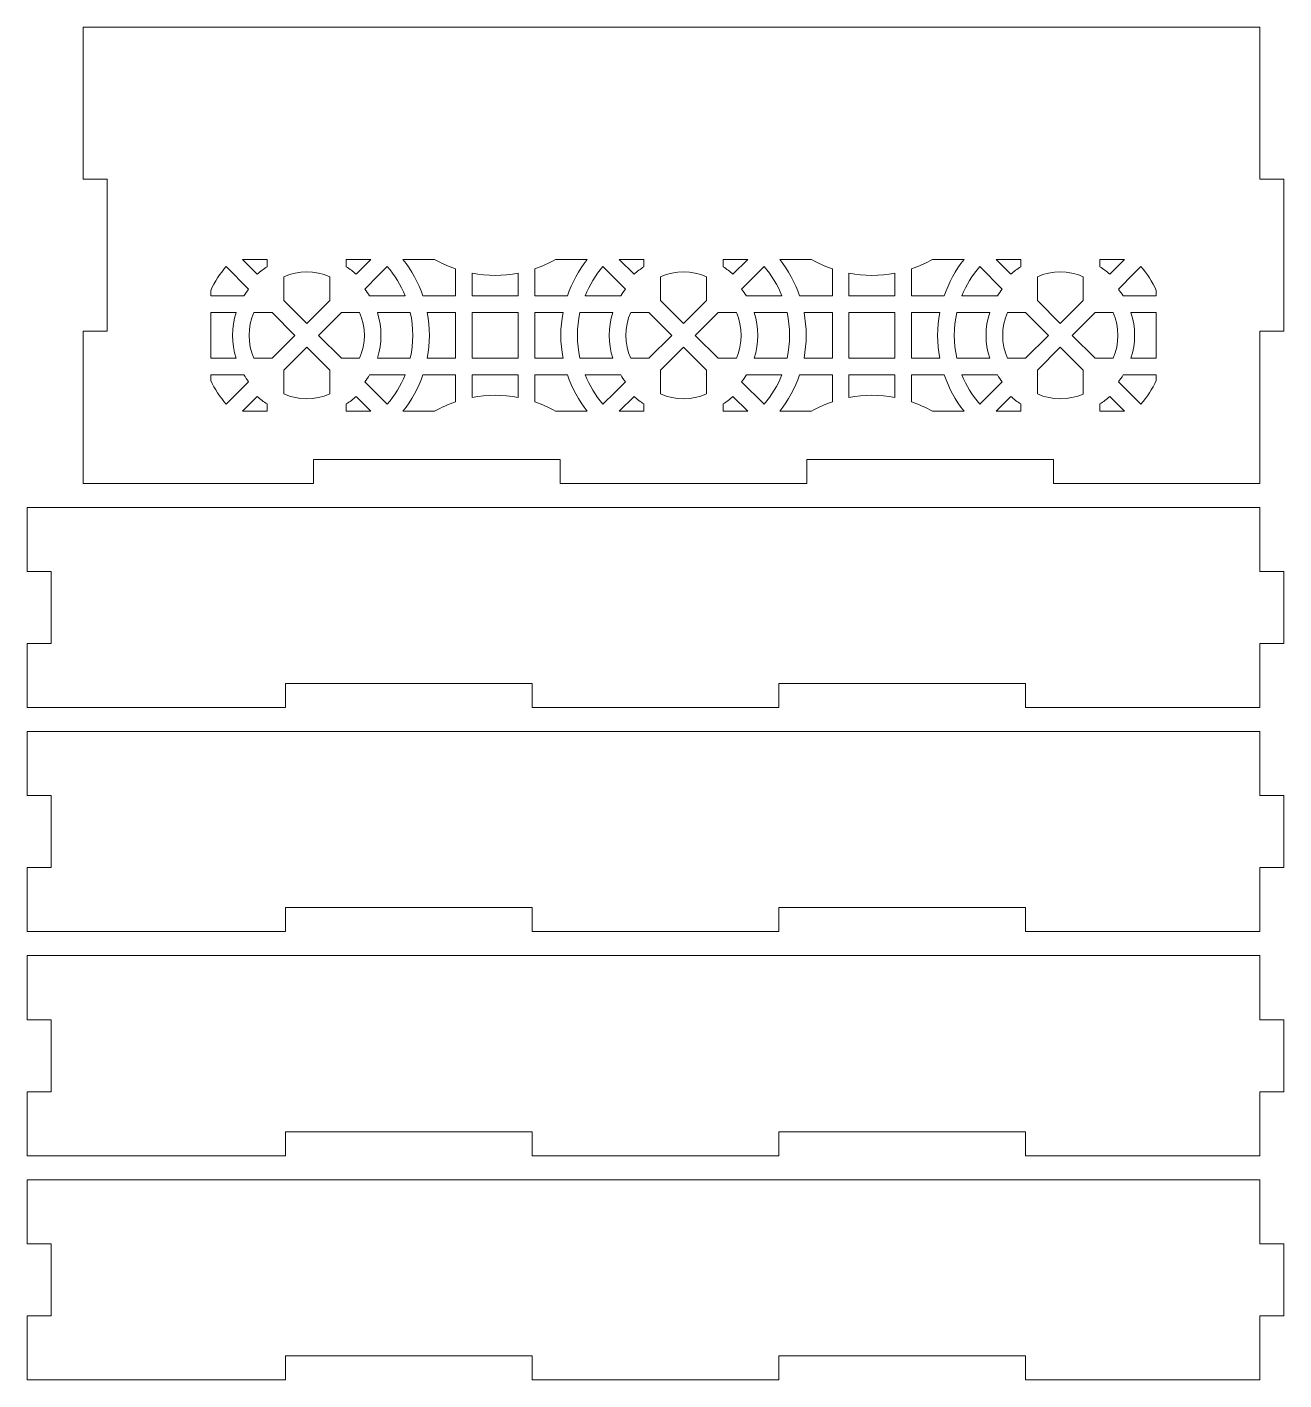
# Model space of a CAD drawing. Header units: millimetres. Extents: x -1324 to -1014, y -165 to 165.
# Drawn here: x -1324.2 to -1167.2, y -5 to 164 of the extents above; entities that cross this region are included whole.
import ezdxf

# ---------------------------------------------------------------- set-up
doc = ezdxf.new("R2010")
doc.units = ezdxf.units.MM
doc.header["$MEASUREMENT"] = 0
doc.layers.add('Camada 1', color=7, linetype='Continuous')

msp = doc.modelspace()

# ---------------------------------------------------------------- linework, layer by layer
at = {"layer": 'Camada 1', "color": 250, "lineweight": 20}
for points, knots in [([(-1317.2251, 107), (-1317.2251, 107), (-1288.4251, 107), (-1288.4251, 107), (-1288.4251, 107), (-1288.4251, 107), (-1288.4251, 110), (-1288.4251, 110), (-1288.4251, 110), (-1288.4251, 110), (-1257.6251, 110), (-1257.6251, 110), (-1257.6251, 110), (-1257.6251, 110), (-1257.6251, 107), (-1257.6251, 107), (-1257.6251, 107), (-1257.6251, 107), (-1226.8251, 107), (-1226.8251, 107), (-1226.8251, 107), (-1226.8251, 107), (-1226.8251, 110), (-1226.8251, 110), (-1226.8251, 110), (-1226.8251, 110), (-1196.0251, 110), (-1196.0251, 110), (-1196.0251, 110), (-1196.0251, 110), (-1196.0251, 107), (-1196.0251, 107), (-1196.0251, 107), (-1196.0251, 107), (-1170.2251, 107), (-1170.2251, 107), (-1170.2251, 107), (-1170.2251, 107), (-1170.2251, 126), (-1170.2251, 126), (-1170.2251, 126), (-1170.2251, 126), (-1167.2251, 126), (-1167.2251, 126), (-1167.2251, 126), (-1167.2251, 126), (-1167.2251, 145), (-1167.2251, 145), (-1167.2251, 145), (-1167.2251, 145), (-1170.2251, 145), (-1170.2251, 145), (-1170.2251, 145), (-1170.2251, 145), (-1170.2251, 164), (-1170.2251, 164), (-1170.2251, 164), (-1170.2251, 164), (-1317.2251, 164), (-1317.2251, 164), (-1317.2251, 164), (-1317.2251, 164), (-1317.2251, 145), (-1317.2251, 145), (-1317.2251, 145), (-1317.2251, 145), (-1314.2251, 145), (-1314.2251, 145), (-1314.2251, 145), (-1314.2251, 145), (-1314.2251, 126), (-1314.2251, 126), (-1314.2251, 126), (-1314.2251, 126), (-1317.2251, 126), (-1317.2251, 126), (-1317.2251, 126), (-1317.2251, 126), (-1317.2251, 107), (-1317.2251, 107)], [0, 0, 0, 0, 0.04761905, 0.04761905, 0.04761905, 0.04761905, 0.0952381, 0.0952381, 0.0952381, 0.0952381, 0.14285714, 0.14285714, 0.14285714, 0.14285714, 0.19047619, 0.19047619, 0.19047619, 0.19047619, 0.23809524, 0.23809524, 0.23809524, 0.23809524, 0.28571429, 0.28571429, 0.28571429, 0.28571429, 0.33333333, 0.33333333, 0.33333333, 0.33333333, 0.38095238, 0.38095238, 0.38095238, 0.38095238, 0.42857143, 0.42857143, 0.42857143, 0.42857143, 0.47619048, 0.47619048, 0.47619048, 0.47619048, 0.52380952, 0.52380952, 0.52380952, 0.52380952, 0.57142857, 0.57142857, 0.57142857, 0.57142857, 0.61904762, 0.61904762, 0.61904762, 0.61904762, 0.66666667, 0.66666667, 0.66666667, 0.66666667, 0.71428571, 0.71428571, 0.71428571, 0.71428571, 0.76190476, 0.76190476, 0.76190476, 0.76190476, 0.80952381, 0.80952381, 0.80952381, 0.80952381, 0.85714286, 0.85714286, 0.85714286, 0.85714286, 0.9047619, 0.9047619, 0.9047619, 0.9047619, 1, 1, 1, 1]), ([(-1301.2835, 131.108), (-1300.7783, 132.1805), (-1300.1298, 133.182), (-1299.3575, 134.0845), (-1299.3575, 134.0845), (-1299.3575, 134.0845), (-1296.5444, 131.2714), (-1296.5444, 131.2714), (-1296.5444, 131.2714), (-1296.7588, 131.0024), (-1296.9581, 130.7214), (-1297.1415, 130.4302), (-1297.1415, 130.4302), (-1297.1415, 130.4302), (-1301.2835, 130.4302), (-1301.2835, 130.4302), (-1301.2835, 130.4302), (-1301.2835, 130.4302), (-1301.2835, 131.108), (-1301.2835, 131.108)], [0, 0, 0, 0, 0.16666667, 0.16666667, 0.16666667, 0.16666667, 0.33333333, 0.33333333, 0.33333333, 0.33333333, 0.5, 0.5, 0.5, 0.5, 0.66666667, 0.66666667, 0.66666667, 0.66666667, 1, 1, 1, 1]), ([(-1294.2357, 134.9736), (-1294.2357, 134.9736), (-1294.2357, 134.059), (-1294.2357, 134.059), (-1294.2357, 134.059), (-1294.6708, 133.7838), (-1295.0831, 133.4731), (-1295.4671, 133.1303), (-1295.4671, 133.1303), (-1295.4671, 133.1303), (-1297.3103, 134.9736), (-1297.3103, 134.9736), (-1297.3103, 134.9736), (-1297.3103, 134.9736), (-1294.2357, 134.9736), (-1294.2357, 134.9736)], [0, 0, 0, 0, 0.2, 0.2, 0.2, 0.2, 0.4, 0.4, 0.4, 0.4, 0.6, 0.6, 0.6, 0.6, 1, 1, 1, 1]), ([(-1286.4237, 129.8232), (-1286.4237, 129.8232), (-1289.2919, 126.9549), (-1289.2919, 126.9549), (-1289.2919, 126.9549), (-1289.2919, 126.9549), (-1292.1602, 129.8233), (-1292.1602, 129.8233), (-1292.1602, 129.8233), (-1292.1602, 129.8233), (-1292.1602, 132.8116), (-1292.1602, 132.8116), (-1292.1602, 132.8116), (-1290.3234, 133.6162), (-1288.2606, 133.6163), (-1286.4237, 132.8118), (-1286.4237, 132.8118), (-1286.4237, 132.8118), (-1286.4237, 129.8232), (-1286.4237, 129.8232)], [0, 0, 0, 0, 0.16666667, 0.16666667, 0.16666667, 0.16666667, 0.33333333, 0.33333333, 0.33333333, 0.33333333, 0.5, 0.5, 0.5, 0.5, 0.66666667, 0.66666667, 0.66666667, 0.66666667, 1, 1, 1, 1]), ([(-1281.2734, 134.9736), (-1281.2734, 134.9736), (-1283.1166, 133.1304), (-1283.1166, 133.1304), (-1283.1166, 133.1304), (-1283.5006, 133.473), (-1283.913, 133.7838), (-1284.3481, 134.059), (-1284.3481, 134.059), (-1284.3481, 134.059), (-1284.3481, 134.9736), (-1284.3481, 134.9736), (-1284.3481, 134.9736), (-1284.3481, 134.9736), (-1281.2734, 134.9736), (-1281.2734, 134.9736)], [0, 0, 0, 0, 0.2, 0.2, 0.2, 0.2, 0.4, 0.4, 0.4, 0.4, 0.6, 0.6, 0.6, 0.6, 1, 1, 1, 1]), ([(-1279.2263, 134.0843), (-1278.2932, 132.9943), (-1277.5409, 131.76), (-1277.0035, 130.4302), (-1277.0035, 130.4302), (-1277.0035, 130.4302), (-1281.4421, 130.4302), (-1281.4421, 130.4302), (-1281.4421, 130.4302), (-1281.6255, 130.7214), (-1281.8248, 131.0022), (-1282.0393, 131.2712), (-1282.0393, 131.2712), (-1282.0393, 131.2712), (-1280.3094, 133.0014), (-1280.3094, 133.0014), (-1280.3094, 133.0014), (-1280.3094, 133.0014), (-1279.2263, 134.0843), (-1279.2263, 134.0843)], [0, 0, 0, 0, 0.16666667, 0.16666667, 0.16666667, 0.16666667, 0.33333333, 0.33333333, 0.33333333, 0.33333333, 0.5, 0.5, 0.5, 0.5, 0.66666667, 0.66666667, 0.66666667, 0.66666667, 1, 1, 1, 1]), ([(-1273.3154, 134.9736), (-1272.4849, 134.5007), (-1271.6101, 134.105), (-1270.7023, 133.7945), (-1270.7023, 133.7945), (-1270.7023, 133.7945), (-1270.7022, 130.4302), (-1270.7022, 130.4302), (-1270.7022, 130.4302), (-1270.7022, 130.4302), (-1274.7885, 130.4302), (-1274.7885, 130.4302), (-1274.7885, 130.4302), (-1275.3513, 132.0762), (-1276.1938, 133.6122), (-1277.2707, 134.9736), (-1277.2707, 134.9736), (-1277.2707, 134.9736), (-1273.3154, 134.9736), (-1273.3154, 134.9736)], [0, 0, 0, 0, 0.16666667, 0.16666667, 0.16666667, 0.16666667, 0.33333333, 0.33333333, 0.33333333, 0.33333333, 0.5, 0.5, 0.5, 0.5, 0.66666667, 0.66666667, 0.66666667, 0.66666667, 1, 1, 1, 1]), ([(-1254.2463, 134.9736), (-1255.3232, 133.6122), (-1256.1656, 132.0762), (-1256.7284, 130.4302), (-1256.7284, 130.4302), (-1256.7284, 130.4302), (-1260.8146, 130.4302), (-1260.8146, 130.4302), (-1260.8146, 130.4302), (-1260.8146, 130.4302), (-1260.8147, 133.7945), (-1260.8147, 133.7945), (-1260.8147, 133.7945), (-1259.9069, 134.1051), (-1259.0321, 134.5007), (-1258.2017, 134.9736), (-1258.2017, 134.9736), (-1258.2017, 134.9736), (-1254.2463, 134.9736), (-1254.2463, 134.9736)], [0, 0, 0, 0, 0.16666667, 0.16666667, 0.16666667, 0.16666667, 0.33333333, 0.33333333, 0.33333333, 0.33333333, 0.5, 0.5, 0.5, 0.5, 0.66666667, 0.66666667, 0.66666667, 0.66666667, 1, 1, 1, 1]), ([(-1250.0747, 130.4302), (-1250.0747, 130.4302), (-1254.513, 130.4302), (-1254.513, 130.4302), (-1254.513, 130.4302), (-1253.9758, 131.7599), (-1253.2236, 132.9945), (-1252.2907, 134.0844), (-1252.2907, 134.0844), (-1252.2907, 134.0844), (-1249.4776, 131.2712), (-1249.4776, 131.2712), (-1249.4776, 131.2712), (-1249.692, 131.0021), (-1249.8913, 130.7212), (-1250.0747, 130.4302)], [0, 0, 0, 0, 0.2, 0.2, 0.2, 0.2, 0.4, 0.4, 0.4, 0.4, 0.6, 0.6, 0.6, 0.6, 1, 1, 1, 1]), ([(-1247.1689, 134.9736), (-1247.1689, 134.9736), (-1247.1689, 134.0589), (-1247.1689, 134.0589), (-1247.1689, 134.0589), (-1247.604, 133.7838), (-1248.0163, 133.473), (-1248.4003, 133.1302), (-1248.4003, 133.1302), (-1248.4003, 133.1302), (-1250.2436, 134.9736), (-1250.2436, 134.9736), (-1250.2436, 134.9736), (-1250.2436, 134.9736), (-1247.1689, 134.9736), (-1247.1689, 134.9736)], [0, 0, 0, 0, 0.2, 0.2, 0.2, 0.2, 0.4, 0.4, 0.4, 0.4, 0.6, 0.6, 0.6, 0.6, 1, 1, 1, 1]), ([(-1239.3569, 129.8232), (-1239.3569, 129.8232), (-1242.2251, 126.9549), (-1242.2251, 126.9549), (-1242.2251, 126.9549), (-1242.2251, 126.9549), (-1245.0934, 129.8233), (-1245.0934, 129.8233), (-1245.0934, 129.8233), (-1245.0934, 129.8233), (-1245.0934, 132.8116), (-1245.0934, 132.8116), (-1245.0934, 132.8116), (-1243.2561, 133.6163), (-1241.1942, 133.6163), (-1239.3569, 132.8117), (-1239.3569, 132.8117), (-1239.3569, 132.8117), (-1239.3569, 129.8232), (-1239.3569, 129.8232)], [0, 0, 0, 0, 0.16666667, 0.16666667, 0.16666667, 0.16666667, 0.33333333, 0.33333333, 0.33333333, 0.33333333, 0.5, 0.5, 0.5, 0.5, 0.66666667, 0.66666667, 0.66666667, 0.66666667, 1, 1, 1, 1]), ([(-1234.2065, 134.9736), (-1234.2065, 134.9736), (-1236.0498, 133.1302), (-1236.0498, 133.1302), (-1236.0498, 133.1302), (-1236.4338, 133.4729), (-1236.8462, 133.7838), (-1237.2813, 134.059), (-1237.2813, 134.059), (-1237.2813, 134.059), (-1237.2813, 134.9736), (-1237.2813, 134.9736), (-1237.2813, 134.9736), (-1237.2813, 134.9736), (-1234.2065, 134.9736), (-1234.2065, 134.9736)], [0, 0, 0, 0, 0.2, 0.2, 0.2, 0.2, 0.4, 0.4, 0.4, 0.4, 0.6, 0.6, 0.6, 0.6, 1, 1, 1, 1]), ([(-1232.1595, 134.0843), (-1231.2264, 132.9943), (-1230.4741, 131.7599), (-1229.9368, 130.4301), (-1229.9368, 130.4301), (-1229.9368, 130.4301), (-1234.3753, 130.4301), (-1234.3753, 130.4301), (-1234.3753, 130.4301), (-1234.5587, 130.7214), (-1234.758, 131.0022), (-1234.9725, 131.2711), (-1234.9725, 131.2711), (-1234.9725, 131.2711), (-1232.9462, 133.2977), (-1232.9462, 133.2977), (-1232.9462, 133.2977), (-1232.9462, 133.2977), (-1232.1595, 134.0843), (-1232.1595, 134.0843)], [0, 0, 0, 0, 0.16666667, 0.16666667, 0.16666667, 0.16666667, 0.33333333, 0.33333333, 0.33333333, 0.33333333, 0.5, 0.5, 0.5, 0.5, 0.66666667, 0.66666667, 0.66666667, 0.66666667, 1, 1, 1, 1]), ([(-1223.6355, 133.7944), (-1223.6355, 133.7944), (-1223.6355, 130.43), (-1223.6355, 130.43), (-1223.6355, 130.43), (-1223.6355, 130.43), (-1227.7217, 130.4301), (-1227.7217, 130.4301), (-1227.7217, 130.4301), (-1228.2845, 132.0762), (-1229.127, 133.6123), (-1230.204, 134.9736), (-1230.204, 134.9736), (-1230.204, 134.9736), (-1226.2486, 134.9736), (-1226.2486, 134.9736), (-1226.2486, 134.9736), (-1225.4181, 134.5006), (-1224.5433, 134.105), (-1223.6355, 133.7944)], [0, 0, 0, 0, 0.16666667, 0.16666667, 0.16666667, 0.16666667, 0.33333333, 0.33333333, 0.33333333, 0.33333333, 0.5, 0.5, 0.5, 0.5, 0.66666667, 0.66666667, 0.66666667, 0.66666667, 1, 1, 1, 1]), ([(-1207.1795, 134.9736), (-1208.2565, 133.6121), (-1209.0987, 132.0761), (-1209.6616, 130.4301), (-1209.6616, 130.4301), (-1209.6616, 130.4301), (-1213.7478, 130.43), (-1213.7478, 130.43), (-1213.7478, 130.43), (-1213.7478, 130.43), (-1213.7479, 133.7944), (-1213.7479, 133.7944), (-1213.7479, 133.7944), (-1212.84, 134.105), (-1211.9651, 134.5007), (-1211.1346, 134.9736), (-1211.1346, 134.9736), (-1211.1346, 134.9736), (-1207.1795, 134.9736), (-1207.1795, 134.9736)], [0, 0, 0, 0, 0.16666667, 0.16666667, 0.16666667, 0.16666667, 0.33333333, 0.33333333, 0.33333333, 0.33333333, 0.5, 0.5, 0.5, 0.5, 0.66666667, 0.66666667, 0.66666667, 0.66666667, 1, 1, 1, 1]), ([(-1202.4112, 131.2706), (-1202.6254, 131.0019), (-1202.8246, 130.721), (-1203.0079, 130.4302), (-1203.0079, 130.4302), (-1203.0079, 130.4302), (-1207.4462, 130.4302), (-1207.4462, 130.4302), (-1207.4462, 130.4302), (-1206.9092, 131.7595), (-1206.157, 132.994), (-1205.2243, 134.0839), (-1205.2243, 134.0839), (-1205.2243, 134.0839), (-1202.4112, 131.2706), (-1202.4112, 131.2706)], [0, 0, 0, 0, 0.2, 0.2, 0.2, 0.2, 0.4, 0.4, 0.4, 0.4, 0.6, 0.6, 0.6, 0.6, 1, 1, 1, 1]), ([(-1200.1026, 134.9736), (-1200.1026, 134.9736), (-1200.1026, 134.0583), (-1200.1026, 134.0583), (-1200.1026, 134.0583), (-1200.5376, 133.7833), (-1200.9498, 133.4725), (-1201.3338, 133.1299), (-1201.3338, 133.1299), (-1201.3338, 133.1299), (-1203.177, 134.9736), (-1203.177, 134.9736), (-1203.177, 134.9736), (-1203.177, 134.9736), (-1200.1026, 134.9736), (-1200.1026, 134.9736)], [0, 0, 0, 0, 0.2, 0.2, 0.2, 0.2, 0.4, 0.4, 0.4, 0.4, 0.6, 0.6, 0.6, 0.6, 1, 1, 1, 1]), ([(-1192.2906, 129.8226), (-1192.2906, 129.8226), (-1195.1583, 126.9548), (-1195.1583, 126.9548), (-1195.1583, 126.9548), (-1195.1583, 126.9548), (-1198.0271, 129.8237), (-1198.0271, 129.8237), (-1198.0271, 129.8237), (-1198.0271, 129.8237), (-1198.0271, 132.8111), (-1198.0271, 132.8111), (-1198.0271, 132.8111), (-1196.1899, 133.6157), (-1194.1278, 133.6156), (-1192.2906, 132.8111), (-1192.2906, 132.8111), (-1192.2906, 132.8111), (-1192.2906, 129.8226), (-1192.2906, 129.8226)], [0, 0, 0, 0, 0.16666667, 0.16666667, 0.16666667, 0.16666667, 0.33333333, 0.33333333, 0.33333333, 0.33333333, 0.5, 0.5, 0.5, 0.5, 0.66666667, 0.66666667, 0.66666667, 0.66666667, 1, 1, 1, 1]), ([(-1187.1396, 134.9736), (-1187.1396, 134.9736), (-1188.9835, 133.1297), (-1188.9835, 133.1297), (-1188.9835, 133.1297), (-1189.3675, 133.4723), (-1189.7799, 133.7833), (-1190.215, 134.0584), (-1190.215, 134.0584), (-1190.215, 134.0584), (-1190.215, 134.9736), (-1190.215, 134.9736), (-1190.215, 134.9736), (-1190.215, 134.9736), (-1187.1396, 134.9736), (-1187.1396, 134.9736)], [0, 0, 0, 0, 0.2, 0.2, 0.2, 0.2, 0.4, 0.4, 0.4, 0.4, 0.6, 0.6, 0.6, 0.6, 1, 1, 1, 1]), ([(-1183.1668, 130.4295), (-1183.1668, 130.4295), (-1187.309, 130.4295), (-1187.309, 130.4295), (-1187.309, 130.4295), (-1187.4924, 130.7207), (-1187.6917, 131.0016), (-1187.9062, 131.2705), (-1187.9062, 131.2705), (-1187.9062, 131.2705), (-1185.8799, 133.2971), (-1185.8799, 133.2971), (-1185.8799, 133.2971), (-1185.8799, 133.2971), (-1185.0932, 134.0837), (-1185.0932, 134.0837), (-1185.0932, 134.0837), (-1184.3206, 133.1812), (-1183.6721, 132.1799), (-1183.1668, 131.1072), (-1183.1668, 131.1072), (-1183.1668, 131.1072), (-1183.1668, 130.4295), (-1183.1668, 130.4295)], [0, 0, 0, 0, 0.14285714, 0.14285714, 0.14285714, 0.14285714, 0.28571429, 0.28571429, 0.28571429, 0.28571429, 0.42857143, 0.42857143, 0.42857143, 0.42857143, 0.57142857, 0.57142857, 0.57142857, 0.57142857, 0.71428571, 0.71428571, 0.71428571, 0.71428571, 1, 1, 1, 1]), ([(-1262.8902, 133.2455), (-1262.8902, 133.2455), (-1262.8903, 130.4302), (-1262.8903, 130.4302), (-1262.8903, 130.4302), (-1262.8903, 130.4302), (-1268.6267, 130.4302), (-1268.6267, 130.4302), (-1268.6267, 130.4302), (-1268.6267, 130.4302), (-1268.6268, 133.2455), (-1268.6268, 133.2455), (-1268.6268, 133.2455), (-1266.7265, 132.8833), (-1264.7905, 132.8833), (-1262.8902, 133.2455)], [0, 0, 0, 0, 0.2, 0.2, 0.2, 0.2, 0.4, 0.4, 0.4, 0.4, 0.6, 0.6, 0.6, 0.6, 1, 1, 1, 1]), ([(-1215.8235, 130.4301), (-1215.8235, 130.4301), (-1221.56, 130.43), (-1221.56, 130.43), (-1221.56, 130.43), (-1221.56, 130.43), (-1221.56, 133.2454), (-1221.56, 133.2454), (-1221.56, 133.2454), (-1219.6592, 132.8831), (-1217.7243, 132.8831), (-1215.8234, 133.2454), (-1215.8234, 133.2454), (-1215.8234, 133.2454), (-1215.8235, 130.4301), (-1215.8235, 130.4301)], [0, 0, 0, 0, 0.2, 0.2, 0.2, 0.2, 0.4, 0.4, 0.4, 0.4, 0.6, 0.6, 0.6, 0.6, 1, 1, 1, 1]), ([(-1301.2835, 128.3552), (-1301.2835, 128.3552), (-1298.1166, 128.3552), (-1298.1166, 128.3552), (-1298.1166, 128.3552), (-1298.7209, 126.4958), (-1298.7209, 124.4782), (-1298.1166, 122.6188), (-1298.1166, 122.6188), (-1298.1166, 122.6188), (-1301.2835, 122.6189), (-1301.2835, 122.6189), (-1301.2835, 122.6189), (-1301.2835, 122.6189), (-1301.2835, 128.3552), (-1301.2835, 128.3552)], [0, 0, 0, 0, 0.2, 0.2, 0.2, 0.2, 0.4, 0.4, 0.4, 0.4, 0.6, 0.6, 0.6, 0.6, 1, 1, 1, 1]), ([(-1290.7596, 125.4871), (-1290.7596, 125.4871), (-1293.6281, 122.6188), (-1293.6281, 122.6188), (-1293.6281, 122.6188), (-1293.6281, 122.6188), (-1295.8933, 122.6188), (-1295.8933, 122.6188), (-1295.8933, 122.6188), (-1296.6912, 124.448), (-1296.6912, 126.5262), (-1295.8933, 128.3553), (-1295.8933, 128.3553), (-1295.8933, 128.3553), (-1293.6281, 128.3552), (-1293.6281, 128.3552), (-1293.6281, 128.3552), (-1293.6281, 128.3552), (-1290.7596, 125.4871), (-1290.7596, 125.4871)], [0, 0, 0, 0, 0.16666667, 0.16666667, 0.16666667, 0.16666667, 0.33333333, 0.33333333, 0.33333333, 0.33333333, 0.5, 0.5, 0.5, 0.5, 0.66666667, 0.66666667, 0.66666667, 0.66666667, 1, 1, 1, 1]), ([(-1282.6906, 128.3553), (-1281.8925, 126.5262), (-1281.8925, 124.4478), (-1282.6906, 122.6187), (-1282.6906, 122.6187), (-1282.6906, 122.6187), (-1284.9557, 122.6187), (-1284.9557, 122.6187), (-1284.9557, 122.6187), (-1284.9557, 122.6187), (-1287.8239, 125.487), (-1287.8239, 125.487), (-1287.8239, 125.487), (-1287.8239, 125.487), (-1284.9557, 128.3552), (-1284.9557, 128.3552), (-1284.9557, 128.3552), (-1284.9557, 128.3552), (-1282.6906, 128.3553), (-1282.6906, 128.3553)], [0, 0, 0, 0, 0.16666667, 0.16666667, 0.16666667, 0.16666667, 0.33333333, 0.33333333, 0.33333333, 0.33333333, 0.5, 0.5, 0.5, 0.5, 0.66666667, 0.66666667, 0.66666667, 0.66666667, 1, 1, 1, 1]), ([(-1276.3579, 128.3552), (-1275.9414, 126.4723), (-1275.9414, 124.5017), (-1276.3579, 122.6188), (-1276.3579, 122.6188), (-1276.3579, 122.6188), (-1280.4669, 122.6188), (-1280.4669, 122.6188), (-1280.4669, 122.6188), (-1279.8626, 124.4777), (-1279.8626, 126.4963), (-1280.4669, 128.3552), (-1280.4669, 128.3552), (-1280.4669, 128.3552), (-1276.3579, 128.3552), (-1276.3579, 128.3552)], [0, 0, 0, 0, 0.2, 0.2, 0.2, 0.2, 0.4, 0.4, 0.4, 0.4, 0.6, 0.6, 0.6, 0.6, 1, 1, 1, 1]), ([(-1270.7022, 128.3553), (-1270.7022, 128.3553), (-1270.7022, 122.6187), (-1270.7022, 122.6187), (-1270.7022, 122.6187), (-1270.7022, 122.6187), (-1274.2402, 122.6187), (-1274.2402, 122.6187), (-1274.2402, 122.6187), (-1273.8808, 124.51), (-1273.8808, 126.4639), (-1274.2402, 128.3552), (-1274.2402, 128.3552), (-1274.2402, 128.3552), (-1270.7022, 128.3553), (-1270.7022, 128.3553)], [0, 0, 0, 0, 0.2, 0.2, 0.2, 0.2, 0.4, 0.4, 0.4, 0.4, 0.6, 0.6, 0.6, 0.6, 1, 1, 1, 1]), ([(-1262.8903, 128.3552), (-1262.8903, 128.3552), (-1262.8903, 122.6187), (-1262.8903, 122.6187), (-1262.8903, 122.6187), (-1262.8903, 122.6187), (-1268.6268, 122.6187), (-1268.6268, 122.6187), (-1268.6268, 122.6187), (-1268.6268, 122.6187), (-1268.6268, 128.3553), (-1268.6268, 128.3553), (-1268.6268, 128.3553), (-1268.6268, 128.3553), (-1262.8903, 128.3552), (-1262.8903, 128.3552)], [0, 0, 0, 0, 0.2, 0.2, 0.2, 0.2, 0.4, 0.4, 0.4, 0.4, 0.6, 0.6, 0.6, 0.6, 1, 1, 1, 1]), ([(-1257.2765, 128.3553), (-1257.6363, 126.4643), (-1257.6362, 124.5096), (-1257.2765, 122.6187), (-1257.2765, 122.6187), (-1257.2765, 122.6187), (-1260.8147, 122.6188), (-1260.8147, 122.6188), (-1260.8147, 122.6188), (-1260.8147, 122.6188), (-1260.8147, 128.3552), (-1260.8147, 128.3552), (-1260.8147, 128.3552), (-1260.8147, 128.3552), (-1257.2765, 128.3553), (-1257.2765, 128.3553)], [0, 0, 0, 0, 0.2, 0.2, 0.2, 0.2, 0.4, 0.4, 0.4, 0.4, 0.6, 0.6, 0.6, 0.6, 1, 1, 1, 1]), ([(-1251.0498, 128.3552), (-1251.6541, 126.4959), (-1251.6541, 124.4781), (-1251.0498, 122.6187), (-1251.0498, 122.6187), (-1251.0498, 122.6187), (-1255.159, 122.6188), (-1255.159, 122.6188), (-1255.159, 122.6188), (-1255.5755, 124.5014), (-1255.5755, 126.4725), (-1255.159, 128.3552), (-1255.159, 128.3552), (-1255.159, 128.3552), (-1251.0498, 128.3552), (-1251.0498, 128.3552)], [0, 0, 0, 0, 0.2, 0.2, 0.2, 0.2, 0.4, 0.4, 0.4, 0.4, 0.6, 0.6, 0.6, 0.6, 1, 1, 1, 1]), ([(-1246.5613, 128.3552), (-1246.5613, 128.3552), (-1243.6928, 125.487), (-1243.6928, 125.487), (-1243.6928, 125.487), (-1243.6928, 125.487), (-1246.5613, 122.6188), (-1246.5613, 122.6188), (-1246.5613, 122.6188), (-1246.5613, 122.6188), (-1248.8265, 122.6187), (-1248.8265, 122.6187), (-1248.8265, 122.6187), (-1249.6244, 124.4479), (-1249.6244, 126.5261), (-1248.8265, 128.3552), (-1248.8265, 128.3552), (-1248.8265, 128.3552), (-1246.5613, 128.3552), (-1246.5613, 128.3552)], [0, 0, 0, 0, 0.16666667, 0.16666667, 0.16666667, 0.16666667, 0.33333333, 0.33333333, 0.33333333, 0.33333333, 0.5, 0.5, 0.5, 0.5, 0.66666667, 0.66666667, 0.66666667, 0.66666667, 1, 1, 1, 1]), ([(-1235.6238, 128.3552), (-1234.8257, 126.5262), (-1234.8257, 124.4477), (-1235.6238, 122.6186), (-1235.6238, 122.6186), (-1235.6238, 122.6186), (-1237.8889, 122.6187), (-1237.8889, 122.6187), (-1237.8889, 122.6187), (-1237.8889, 122.6187), (-1240.7571, 125.4869), (-1240.7571, 125.4869), (-1240.7571, 125.4869), (-1240.7571, 125.4869), (-1237.8889, 128.3552), (-1237.8889, 128.3552), (-1237.8889, 128.3552), (-1237.8889, 128.3552), (-1235.6238, 128.3552), (-1235.6238, 128.3552)], [0, 0, 0, 0, 0.16666667, 0.16666667, 0.16666667, 0.16666667, 0.33333333, 0.33333333, 0.33333333, 0.33333333, 0.5, 0.5, 0.5, 0.5, 0.66666667, 0.66666667, 0.66666667, 0.66666667, 1, 1, 1, 1]), ([(-1229.2911, 128.3551), (-1228.8746, 126.4722), (-1228.8746, 124.5016), (-1229.2911, 122.6187), (-1229.2911, 122.6187), (-1229.2911, 122.6187), (-1233.4001, 122.6187), (-1233.4001, 122.6187), (-1233.4001, 122.6187), (-1232.7958, 124.4776), (-1232.7958, 126.4962), (-1233.4001, 128.3551), (-1233.4001, 128.3551), (-1233.4001, 128.3551), (-1229.2911, 128.3551), (-1229.2911, 128.3551)], [0, 0, 0, 0, 0.2, 0.2, 0.2, 0.2, 0.4, 0.4, 0.4, 0.4, 0.6, 0.6, 0.6, 0.6, 1, 1, 1, 1]), ([(-1223.6354, 128.3552), (-1223.6354, 128.3552), (-1223.6355, 122.6186), (-1223.6355, 122.6186), (-1223.6355, 122.6186), (-1223.6355, 122.6186), (-1227.1734, 122.6187), (-1227.1734, 122.6187), (-1227.1734, 122.6187), (-1226.814, 124.51), (-1226.814, 126.4639), (-1227.1734, 128.3552), (-1227.1734, 128.3552), (-1227.1734, 128.3552), (-1223.6354, 128.3552), (-1223.6354, 128.3552)], [0, 0, 0, 0, 0.2, 0.2, 0.2, 0.2, 0.4, 0.4, 0.4, 0.4, 0.6, 0.6, 0.6, 0.6, 1, 1, 1, 1]), ([(-1215.8235, 128.3552), (-1215.8235, 128.3552), (-1215.8235, 122.6187), (-1215.8235, 122.6187), (-1215.8235, 122.6187), (-1215.8235, 122.6187), (-1221.56, 122.6186), (-1221.56, 122.6186), (-1221.56, 122.6186), (-1221.56, 122.6186), (-1221.56, 128.3552), (-1221.56, 128.3552), (-1221.56, 128.3552), (-1221.56, 128.3552), (-1215.8235, 128.3552), (-1215.8235, 128.3552)], [0, 0, 0, 0, 0.2, 0.2, 0.2, 0.2, 0.4, 0.4, 0.4, 0.4, 0.6, 0.6, 0.6, 0.6, 1, 1, 1, 1]), ([(-1210.2097, 128.3552), (-1210.5695, 126.4643), (-1210.5695, 124.5096), (-1210.2097, 122.6186), (-1210.2097, 122.6186), (-1210.2097, 122.6186), (-1213.7479, 122.6187), (-1213.7479, 122.6187), (-1213.7479, 122.6187), (-1213.7479, 122.6187), (-1213.7479, 128.3551), (-1213.7479, 128.3551), (-1213.7479, 128.3551), (-1213.7479, 128.3551), (-1210.2097, 128.3552), (-1210.2097, 128.3552)], [0, 0, 0, 0, 0.2, 0.2, 0.2, 0.2, 0.4, 0.4, 0.4, 0.4, 0.6, 0.6, 0.6, 0.6, 1, 1, 1, 1]), ([(-1203.983, 128.3552), (-1204.5873, 126.4957), (-1204.5873, 124.4781), (-1203.983, 122.6187), (-1203.983, 122.6187), (-1203.983, 122.6187), (-1208.0922, 122.6187), (-1208.0922, 122.6187), (-1208.0922, 122.6187), (-1208.5087, 124.5015), (-1208.5087, 126.4725), (-1208.0922, 128.3551), (-1208.0922, 128.3551), (-1208.0922, 128.3551), (-1203.983, 128.3552), (-1203.983, 128.3552)], [0, 0, 0, 0, 0.2, 0.2, 0.2, 0.2, 0.4, 0.4, 0.4, 0.4, 0.6, 0.6, 0.6, 0.6, 1, 1, 1, 1]), ([(-1199.4948, 128.3551), (-1199.4948, 128.3551), (-1196.6261, 125.4868), (-1196.6261, 125.4868), (-1196.6261, 125.4868), (-1196.6261, 125.4868), (-1199.4945, 122.6187), (-1199.4945, 122.6187), (-1199.4945, 122.6187), (-1199.4945, 122.6187), (-1201.7597, 122.6187), (-1201.7597, 122.6187), (-1201.7597, 122.6187), (-1202.5576, 124.4478), (-1202.5576, 126.526), (-1201.7597, 128.3552), (-1201.7597, 128.3552), (-1201.7597, 128.3552), (-1199.4948, 128.3551), (-1199.4948, 128.3551)], [0, 0, 0, 0, 0.16666667, 0.16666667, 0.16666667, 0.16666667, 0.33333333, 0.33333333, 0.33333333, 0.33333333, 0.5, 0.5, 0.5, 0.5, 0.66666667, 0.66666667, 0.66666667, 0.66666667, 1, 1, 1, 1]), ([(-1188.5575, 128.3547), (-1187.7594, 126.5256), (-1187.7594, 124.4471), (-1188.5575, 122.618), (-1188.5575, 122.618), (-1188.5575, 122.618), (-1190.8221, 122.6181), (-1190.8221, 122.6181), (-1190.8221, 122.6181), (-1190.8221, 122.6181), (-1193.6908, 125.4863), (-1193.6908, 125.4863), (-1193.6908, 125.4863), (-1193.6908, 125.4863), (-1190.8226, 128.3547), (-1190.8226, 128.3547), (-1190.8226, 128.3547), (-1190.8226, 128.3547), (-1188.5575, 128.3547), (-1188.5575, 128.3547)], [0, 0, 0, 0, 0.16666667, 0.16666667, 0.16666667, 0.16666667, 0.33333333, 0.33333333, 0.33333333, 0.33333333, 0.5, 0.5, 0.5, 0.5, 0.66666667, 0.66666667, 0.66666667, 0.66666667, 1, 1, 1, 1]), ([(-1183.1668, 122.6182), (-1183.1668, 122.6182), (-1186.3338, 122.6182), (-1186.3338, 122.6182), (-1186.3338, 122.6182), (-1185.7295, 124.477), (-1185.7295, 126.4957), (-1186.3338, 128.3545), (-1186.3338, 128.3545), (-1186.3338, 128.3545), (-1183.1668, 128.3545), (-1183.1668, 128.3545), (-1183.1668, 128.3545), (-1183.1668, 128.3545), (-1183.1668, 122.6182), (-1183.1668, 122.6182)], [0, 0, 0, 0, 0.2, 0.2, 0.2, 0.2, 0.4, 0.4, 0.4, 0.4, 0.6, 0.6, 0.6, 0.6, 1, 1, 1, 1]), ([(-1289.2918, 124.0191), (-1289.2918, 124.0191), (-1286.4236, 121.1507), (-1286.4236, 121.1507), (-1286.4236, 121.1507), (-1286.4236, 121.1507), (-1286.4236, 118.1623), (-1286.4236, 118.1623), (-1286.4236, 118.1623), (-1288.2603, 117.3577), (-1290.3234, 117.3577), (-1292.1601, 118.1624), (-1292.1601, 118.1624), (-1292.1601, 118.1624), (-1292.1601, 121.1508), (-1292.1601, 121.1508), (-1292.1601, 121.1508), (-1292.1601, 121.1508), (-1289.2918, 124.0191), (-1289.2918, 124.0191)], [0, 0, 0, 0, 0.16666667, 0.16666667, 0.16666667, 0.16666667, 0.33333333, 0.33333333, 0.33333333, 0.33333333, 0.5, 0.5, 0.5, 0.5, 0.66666667, 0.66666667, 0.66666667, 0.66666667, 1, 1, 1, 1]), ([(-1242.225, 124.019), (-1242.225, 124.019), (-1239.3568, 121.1507), (-1239.3568, 121.1507), (-1239.3568, 121.1507), (-1239.3568, 121.1507), (-1239.3568, 118.1623), (-1239.3568, 118.1623), (-1239.3568, 118.1623), (-1241.1935, 117.3577), (-1243.2565, 117.3577), (-1245.0933, 118.1624), (-1245.0933, 118.1624), (-1245.0933, 118.1624), (-1245.0933, 121.1507), (-1245.0933, 121.1507), (-1245.0933, 121.1507), (-1245.0933, 121.1507), (-1242.225, 124.019), (-1242.225, 124.019)], [0, 0, 0, 0, 0.16666667, 0.16666667, 0.16666667, 0.16666667, 0.33333333, 0.33333333, 0.33333333, 0.33333333, 0.5, 0.5, 0.5, 0.5, 0.66666667, 0.66666667, 0.66666667, 0.66666667, 1, 1, 1, 1]), ([(-1195.1586, 124.0186), (-1195.1586, 124.0186), (-1192.29, 121.1498), (-1192.29, 121.1498), (-1192.29, 121.1498), (-1192.29, 121.1498), (-1192.29, 118.1621), (-1192.29, 118.1621), (-1192.29, 118.1621), (-1194.1269, 117.3577), (-1196.1895, 117.3575), (-1198.0265, 118.1623), (-1198.0265, 118.1623), (-1198.0265, 118.1623), (-1198.0265, 121.1507), (-1198.0265, 121.1507), (-1198.0265, 121.1507), (-1198.0265, 121.1507), (-1195.1586, 124.0186), (-1195.1586, 124.0186)], [0, 0, 0, 0, 0.16666667, 0.16666667, 0.16666667, 0.16666667, 0.33333333, 0.33333333, 0.33333333, 0.33333333, 0.5, 0.5, 0.5, 0.5, 0.66666667, 0.66666667, 0.66666667, 0.66666667, 1, 1, 1, 1]), ([(-1301.2835, 120.5439), (-1301.2835, 120.5439), (-1297.1415, 120.5439), (-1297.1415, 120.5439), (-1297.1415, 120.5439), (-1296.9581, 120.2527), (-1296.7588, 119.9718), (-1296.5444, 119.7027), (-1296.5444, 119.7027), (-1296.5444, 119.7027), (-1298.1094, 118.1374), (-1298.1094, 118.1374), (-1298.1094, 118.1374), (-1298.1094, 118.1374), (-1299.3575, 116.8896), (-1299.3575, 116.8896), (-1299.3575, 116.8896), (-1300.1298, 117.792), (-1300.7783, 118.7935), (-1301.2835, 119.8661), (-1301.2835, 119.8661), (-1301.2835, 119.8661), (-1301.2835, 120.5439), (-1301.2835, 120.5439)], [0, 0, 0, 0, 0.14285714, 0.14285714, 0.14285714, 0.14285714, 0.28571429, 0.28571429, 0.28571429, 0.28571429, 0.42857143, 0.42857143, 0.42857143, 0.42857143, 0.57142857, 0.57142857, 0.57142857, 0.57142857, 0.71428571, 0.71428571, 0.71428571, 0.71428571, 1, 1, 1, 1]), ([(-1277.0036, 120.5439), (-1277.5409, 119.214), (-1278.2932, 117.9796), (-1279.2263, 116.8896), (-1279.2263, 116.8896), (-1279.2263, 116.8896), (-1282.0393, 119.7028), (-1282.0393, 119.7028), (-1282.0393, 119.7028), (-1281.8248, 119.9718), (-1281.6255, 120.2527), (-1281.4421, 120.5438), (-1281.4421, 120.5438), (-1281.4421, 120.5438), (-1277.0036, 120.5439), (-1277.0036, 120.5439)], [0, 0, 0, 0, 0.2, 0.2, 0.2, 0.2, 0.4, 0.4, 0.4, 0.4, 0.6, 0.6, 0.6, 0.6, 1, 1, 1, 1]), ([(-1277.271, 116), (-1276.1939, 117.3614), (-1275.3513, 118.8976), (-1274.7885, 120.5438), (-1274.7885, 120.5438), (-1274.7885, 120.5438), (-1270.7022, 120.5439), (-1270.7022, 120.5439), (-1270.7022, 120.5439), (-1270.7022, 120.5439), (-1270.7023, 117.1795), (-1270.7023, 117.1795), (-1270.7023, 117.1795), (-1271.6103, 116.8689), (-1272.4854, 116.4731), (-1273.316, 116), (-1273.316, 116), (-1273.316, 116), (-1277.271, 116), (-1277.271, 116)], [0, 0, 0, 0, 0.16666667, 0.16666667, 0.16666667, 0.16666667, 0.33333333, 0.33333333, 0.33333333, 0.33333333, 0.5, 0.5, 0.5, 0.5, 0.66666667, 0.66666667, 0.66666667, 0.66666667, 1, 1, 1, 1]), ([(-1262.8903, 120.5438), (-1262.8903, 120.5438), (-1262.8903, 117.7285), (-1262.8903, 117.7285), (-1262.8903, 117.7285), (-1264.7912, 118.0908), (-1266.726, 118.0908), (-1268.6268, 117.7285), (-1268.6268, 117.7285), (-1268.6268, 117.7285), (-1268.6267, 120.5439), (-1268.6267, 120.5439), (-1268.6267, 120.5439), (-1268.6267, 120.5439), (-1262.8903, 120.5438), (-1262.8903, 120.5438)], [0, 0, 0, 0, 0.2, 0.2, 0.2, 0.2, 0.4, 0.4, 0.4, 0.4, 0.6, 0.6, 0.6, 0.6, 1, 1, 1, 1]), ([(-1258.2009, 116), (-1259.0315, 116.4731), (-1259.9066, 116.8689), (-1260.8147, 117.1795), (-1260.8147, 117.1795), (-1260.8147, 117.1795), (-1260.8146, 120.5439), (-1260.8146, 120.5439), (-1260.8146, 120.5439), (-1260.8146, 120.5439), (-1256.7284, 120.5438), (-1256.7284, 120.5438), (-1256.7284, 120.5438), (-1256.1655, 118.8977), (-1255.3231, 117.3615), (-1254.246, 116), (-1254.246, 116), (-1254.246, 116), (-1258.2009, 116), (-1258.2009, 116)], [0, 0, 0, 0, 0.16666667, 0.16666667, 0.16666667, 0.16666667, 0.33333333, 0.33333333, 0.33333333, 0.33333333, 0.5, 0.5, 0.5, 0.5, 0.66666667, 0.66666667, 0.66666667, 0.66666667, 1, 1, 1, 1]), ([(-1249.4775, 119.7027), (-1249.4775, 119.7027), (-1250.7745, 118.4055), (-1250.7745, 118.4055), (-1250.7745, 118.4055), (-1250.7745, 118.4055), (-1252.2907, 116.8896), (-1252.2907, 116.8896), (-1252.2907, 116.8896), (-1253.2235, 117.9796), (-1253.9759, 119.214), (-1254.513, 120.5437), (-1254.513, 120.5437), (-1254.513, 120.5437), (-1250.0747, 120.5437), (-1250.0747, 120.5437), (-1250.0747, 120.5437), (-1249.8913, 120.2528), (-1249.6919, 119.9716), (-1249.4775, 119.7027)], [0, 0, 0, 0, 0.16666667, 0.16666667, 0.16666667, 0.16666667, 0.33333333, 0.33333333, 0.33333333, 0.33333333, 0.5, 0.5, 0.5, 0.5, 0.66666667, 0.66666667, 0.66666667, 0.66666667, 1, 1, 1, 1]), ([(-1234.3753, 120.5437), (-1234.3753, 120.5437), (-1229.9368, 120.5437), (-1229.9368, 120.5437), (-1229.9368, 120.5437), (-1230.4741, 119.2139), (-1231.2264, 117.9796), (-1232.1595, 116.8896), (-1232.1595, 116.8896), (-1232.1595, 116.8896), (-1234.9725, 119.7028), (-1234.9725, 119.7028), (-1234.9725, 119.7028), (-1234.758, 119.9718), (-1234.5587, 120.2527), (-1234.3753, 120.5437)], [0, 0, 0, 0, 0.2, 0.2, 0.2, 0.2, 0.4, 0.4, 0.4, 0.4, 0.6, 0.6, 0.6, 0.6, 1, 1, 1, 1]), ([(-1230.2042, 116), (-1229.1271, 117.3614), (-1228.2845, 118.8975), (-1227.7217, 120.5437), (-1227.7217, 120.5437), (-1227.7217, 120.5437), (-1223.6354, 120.5437), (-1223.6354, 120.5437), (-1223.6354, 120.5437), (-1223.6354, 120.5437), (-1223.6354, 117.1793), (-1223.6354, 117.1793), (-1223.6354, 117.1793), (-1224.5434, 116.8688), (-1225.4184, 116.4731), (-1226.249, 116), (-1226.249, 116), (-1226.249, 116), (-1230.2042, 116), (-1230.2042, 116)], [0, 0, 0, 0, 0.16666667, 0.16666667, 0.16666667, 0.16666667, 0.33333333, 0.33333333, 0.33333333, 0.33333333, 0.5, 0.5, 0.5, 0.5, 0.66666667, 0.66666667, 0.66666667, 0.66666667, 1, 1, 1, 1]), ([(-1221.5599, 120.5437), (-1221.5599, 120.5437), (-1215.8235, 120.5437), (-1215.8235, 120.5437), (-1215.8235, 120.5437), (-1215.8235, 120.5437), (-1215.8235, 117.7285), (-1215.8235, 117.7285), (-1215.8235, 117.7285), (-1217.7235, 118.0906), (-1219.66, 118.0905), (-1221.56, 117.7284), (-1221.56, 117.7284), (-1221.56, 117.7284), (-1221.5599, 120.5437), (-1221.5599, 120.5437)], [0, 0, 0, 0, 0.2, 0.2, 0.2, 0.2, 0.4, 0.4, 0.4, 0.4, 0.6, 0.6, 0.6, 0.6, 1, 1, 1, 1]), ([(-1211.1343, 116), (-1211.9649, 116.473), (-1212.8399, 116.8688), (-1213.7479, 117.1794), (-1213.7479, 117.1794), (-1213.7479, 117.1794), (-1213.7478, 120.5437), (-1213.7478, 120.5437), (-1213.7478, 120.5437), (-1213.7478, 120.5437), (-1209.6616, 120.5437), (-1209.6616, 120.5437), (-1209.6616, 120.5437), (-1209.0987, 118.8976), (-1208.2563, 117.3614), (-1207.1792, 116), (-1207.1792, 116), (-1207.1792, 116), (-1211.1343, 116), (-1211.1343, 116)], [0, 0, 0, 0, 0.16666667, 0.16666667, 0.16666667, 0.16666667, 0.33333333, 0.33333333, 0.33333333, 0.33333333, 0.5, 0.5, 0.5, 0.5, 0.66666667, 0.66666667, 0.66666667, 0.66666667, 1, 1, 1, 1]), ([(-1202.4108, 119.7026), (-1202.4108, 119.7026), (-1203.9758, 118.1373), (-1203.9758, 118.1373), (-1203.9758, 118.1373), (-1203.9758, 118.1373), (-1205.2239, 116.8895), (-1205.2239, 116.8895), (-1205.2239, 116.8895), (-1206.1568, 117.9794), (-1206.909, 119.214), (-1207.4462, 120.5437), (-1207.4462, 120.5437), (-1207.4462, 120.5437), (-1203.0079, 120.5437), (-1203.0079, 120.5437), (-1203.0079, 120.5437), (-1202.8245, 120.2527), (-1202.6252, 119.9717), (-1202.4108, 119.7026)], [0, 0, 0, 0, 0.16666667, 0.16666667, 0.16666667, 0.16666667, 0.33333333, 0.33333333, 0.33333333, 0.33333333, 0.5, 0.5, 0.5, 0.5, 0.66666667, 0.66666667, 0.66666667, 0.66666667, 1, 1, 1, 1]), ([(-1183.1668, 119.8652), (-1183.672, 118.7928), (-1184.3205, 117.7917), (-1185.0929, 116.8895), (-1185.0929, 116.8895), (-1185.0929, 116.8895), (-1187.9057, 119.7028), (-1187.9057, 119.7028), (-1187.9057, 119.7028), (-1187.6914, 119.9715), (-1187.4923, 120.2523), (-1187.3089, 120.5432), (-1187.3089, 120.5432), (-1187.3089, 120.5432), (-1183.1668, 120.5432), (-1183.1668, 120.5432), (-1183.1668, 120.5432), (-1183.1668, 120.5432), (-1183.1668, 119.8652), (-1183.1668, 119.8652)], [0, 0, 0, 0, 0.16666667, 0.16666667, 0.16666667, 0.16666667, 0.33333333, 0.33333333, 0.33333333, 0.33333333, 0.5, 0.5, 0.5, 0.5, 0.66666667, 0.66666667, 0.66666667, 0.66666667, 1, 1, 1, 1]), ([(-1297.3106, 116), (-1297.3106, 116), (-1295.467, 117.8437), (-1295.467, 117.8437), (-1295.467, 117.8437), (-1295.083, 117.501), (-1294.6707, 117.1902), (-1294.2356, 116.9151), (-1294.2356, 116.9151), (-1294.2356, 116.9151), (-1294.2356, 116), (-1294.2356, 116), (-1294.2356, 116), (-1294.2356, 116), (-1297.3106, 116), (-1297.3106, 116)], [0, 0, 0, 0, 0.2, 0.2, 0.2, 0.2, 0.4, 0.4, 0.4, 0.4, 0.6, 0.6, 0.6, 0.6, 1, 1, 1, 1]), ([(-1284.3481, 116), (-1284.3481, 116), (-1284.3481, 116.9151), (-1284.3481, 116.9151), (-1284.3481, 116.9151), (-1283.9129, 117.1902), (-1283.5005, 117.5011), (-1283.1166, 117.8437), (-1283.1166, 117.8437), (-1283.1166, 117.8437), (-1281.273, 116), (-1281.273, 116), (-1281.273, 116), (-1281.273, 116), (-1284.3481, 116), (-1284.3481, 116)], [0, 0, 0, 0, 0.2, 0.2, 0.2, 0.2, 0.4, 0.4, 0.4, 0.4, 0.6, 0.6, 0.6, 0.6, 1, 1, 1, 1]), ([(-1250.2438, 116), (-1250.2438, 116), (-1248.4002, 117.8437), (-1248.4002, 117.8437), (-1248.4002, 117.8437), (-1248.0162, 117.5009), (-1247.6039, 117.1901), (-1247.1688, 116.915), (-1247.1688, 116.915), (-1247.1688, 116.915), (-1247.1688, 116), (-1247.1688, 116), (-1247.1688, 116), (-1247.1688, 116), (-1250.2438, 116), (-1250.2438, 116)], [0, 0, 0, 0, 0.2, 0.2, 0.2, 0.2, 0.4, 0.4, 0.4, 0.4, 0.6, 0.6, 0.6, 0.6, 1, 1, 1, 1]), ([(-1237.2813, 116), (-1237.2813, 116), (-1237.2813, 116.9149), (-1237.2813, 116.9149), (-1237.2813, 116.9149), (-1236.8461, 117.1901), (-1236.4337, 117.5009), (-1236.0498, 117.8437), (-1236.0498, 117.8437), (-1236.0498, 117.8437), (-1234.2062, 116), (-1234.2062, 116), (-1234.2062, 116), (-1234.2062, 116), (-1237.2813, 116), (-1237.2813, 116)], [0, 0, 0, 0, 0.2, 0.2, 0.2, 0.2, 0.4, 0.4, 0.4, 0.4, 0.6, 0.6, 0.6, 0.6, 1, 1, 1, 1]), ([(-1203.1769, 116), (-1203.1769, 116), (-1201.3334, 117.8435), (-1201.3334, 117.8435), (-1201.3334, 117.8435), (-1200.9494, 117.5009), (-1200.5371, 117.1901), (-1200.102, 116.9149), (-1200.102, 116.9149), (-1200.102, 116.9149), (-1200.102, 116), (-1200.102, 116), (-1200.102, 116), (-1200.102, 116), (-1203.1769, 116), (-1203.1769, 116)], [0, 0, 0, 0, 0.2, 0.2, 0.2, 0.2, 0.4, 0.4, 0.4, 0.4, 0.6, 0.6, 0.6, 0.6, 1, 1, 1, 1]), ([(-1190.2145, 116), (-1190.2145, 116), (-1190.2145, 116.9149), (-1190.2145, 116.9149), (-1190.2145, 116.9149), (-1189.7794, 117.19), (-1189.3671, 117.5008), (-1188.9833, 117.8434), (-1188.9833, 117.8434), (-1188.9833, 117.8434), (-1187.1404, 116), (-1187.1404, 116), (-1187.1404, 116), (-1187.1404, 116), (-1190.2145, 116), (-1190.2145, 116)], [0, 0, 0, 0, 0.2, 0.2, 0.2, 0.2, 0.4, 0.4, 0.4, 0.4, 0.6, 0.6, 0.6, 0.6, 1, 1, 1, 1]), ([(-1324.2251, 79), (-1324.2251, 79), (-1291.9251, 79), (-1291.9251, 79), (-1291.9251, 79), (-1291.9251, 79), (-1291.9251, 82), (-1291.9251, 82), (-1291.9251, 82), (-1291.9251, 82), (-1261.1251, 82), (-1261.1251, 82), (-1261.1251, 82), (-1261.1251, 82), (-1261.1251, 79), (-1261.1251, 79), (-1261.1251, 79), (-1261.1251, 79), (-1230.3251, 79), (-1230.3251, 79), (-1230.3251, 79), (-1230.3251, 79), (-1230.3251, 82), (-1230.3251, 82), (-1230.3251, 82), (-1230.3251, 82), (-1199.5251, 82), (-1199.5251, 82), (-1199.5251, 82), (-1199.5251, 82), (-1199.5251, 79), (-1199.5251, 79), (-1199.5251, 79), (-1199.5251, 79), (-1170.2251, 79), (-1170.2251, 79), (-1170.2251, 79), (-1170.2251, 79), (-1170.2251, 87), (-1170.2251, 87), (-1170.2251, 87), (-1170.2251, 87), (-1167.2251, 87), (-1167.2251, 87), (-1167.2251, 87), (-1167.2251, 87), (-1167.2251, 96), (-1167.2251, 96), (-1167.2251, 96), (-1167.2251, 96), (-1170.2251, 96), (-1170.2251, 96), (-1170.2251, 96), (-1170.2251, 96), (-1170.2251, 104), (-1170.2251, 104), (-1170.2251, 104), (-1170.2251, 104), (-1324.2251, 104), (-1324.2251, 104), (-1324.2251, 104), (-1324.2251, 104), (-1324.2251, 96), (-1324.2251, 96), (-1324.2251, 96), (-1324.2251, 96), (-1321.2251, 96), (-1321.2251, 96), (-1321.2251, 96), (-1321.2251, 96), (-1321.2251, 87), (-1321.2251, 87), (-1321.2251, 87), (-1321.2251, 87), (-1324.2251, 87), (-1324.2251, 87), (-1324.2251, 87), (-1324.2251, 87), (-1324.2251, 79), (-1324.2251, 79)], [0, 0, 0, 0, 0.04761905, 0.04761905, 0.04761905, 0.04761905, 0.0952381, 0.0952381, 0.0952381, 0.0952381, 0.14285714, 0.14285714, 0.14285714, 0.14285714, 0.19047619, 0.19047619, 0.19047619, 0.19047619, 0.23809524, 0.23809524, 0.23809524, 0.23809524, 0.28571429, 0.28571429, 0.28571429, 0.28571429, 0.33333333, 0.33333333, 0.33333333, 0.33333333, 0.38095238, 0.38095238, 0.38095238, 0.38095238, 0.42857143, 0.42857143, 0.42857143, 0.42857143, 0.47619048, 0.47619048, 0.47619048, 0.47619048, 0.52380952, 0.52380952, 0.52380952, 0.52380952, 0.57142857, 0.57142857, 0.57142857, 0.57142857, 0.61904762, 0.61904762, 0.61904762, 0.61904762, 0.66666667, 0.66666667, 0.66666667, 0.66666667, 0.71428571, 0.71428571, 0.71428571, 0.71428571, 0.76190476, 0.76190476, 0.76190476, 0.76190476, 0.80952381, 0.80952381, 0.80952381, 0.80952381, 0.85714286, 0.85714286, 0.85714286, 0.85714286, 0.9047619, 0.9047619, 0.9047619, 0.9047619, 1, 1, 1, 1]), ([(-1324.2251, 51), (-1324.2251, 51), (-1291.9251, 51), (-1291.9251, 51), (-1291.9251, 51), (-1291.9251, 51), (-1291.9251, 54), (-1291.9251, 54), (-1291.9251, 54), (-1291.9251, 54), (-1261.1251, 54), (-1261.1251, 54), (-1261.1251, 54), (-1261.1251, 54), (-1261.1251, 51), (-1261.1251, 51), (-1261.1251, 51), (-1261.1251, 51), (-1230.3251, 51), (-1230.3251, 51), (-1230.3251, 51), (-1230.3251, 51), (-1230.3251, 54), (-1230.3251, 54), (-1230.3251, 54), (-1230.3251, 54), (-1199.5251, 54), (-1199.5251, 54), (-1199.5251, 54), (-1199.5251, 54), (-1199.5251, 51), (-1199.5251, 51), (-1199.5251, 51), (-1199.5251, 51), (-1170.2251, 51), (-1170.2251, 51), (-1170.2251, 51), (-1170.2251, 51), (-1170.2251, 59), (-1170.2251, 59), (-1170.2251, 59), (-1170.2251, 59), (-1167.2251, 59), (-1167.2251, 59), (-1167.2251, 59), (-1167.2251, 59), (-1167.2251, 68), (-1167.2251, 68), (-1167.2251, 68), (-1167.2251, 68), (-1170.2251, 68), (-1170.2251, 68), (-1170.2251, 68), (-1170.2251, 68), (-1170.2251, 76), (-1170.2251, 76), (-1170.2251, 76), (-1170.2251, 76), (-1324.2251, 76), (-1324.2251, 76), (-1324.2251, 76), (-1324.2251, 76), (-1324.2251, 68), (-1324.2251, 68), (-1324.2251, 68), (-1324.2251, 68), (-1321.2251, 68), (-1321.2251, 68), (-1321.2251, 68), (-1321.2251, 68), (-1321.2251, 59), (-1321.2251, 59), (-1321.2251, 59), (-1321.2251, 59), (-1324.2251, 59), (-1324.2251, 59), (-1324.2251, 59), (-1324.2251, 59), (-1324.2251, 51), (-1324.2251, 51)], [0, 0, 0, 0, 0.04761905, 0.04761905, 0.04761905, 0.04761905, 0.0952381, 0.0952381, 0.0952381, 0.0952381, 0.14285714, 0.14285714, 0.14285714, 0.14285714, 0.19047619, 0.19047619, 0.19047619, 0.19047619, 0.23809524, 0.23809524, 0.23809524, 0.23809524, 0.28571429, 0.28571429, 0.28571429, 0.28571429, 0.33333333, 0.33333333, 0.33333333, 0.33333333, 0.38095238, 0.38095238, 0.38095238, 0.38095238, 0.42857143, 0.42857143, 0.42857143, 0.42857143, 0.47619048, 0.47619048, 0.47619048, 0.47619048, 0.52380952, 0.52380952, 0.52380952, 0.52380952, 0.57142857, 0.57142857, 0.57142857, 0.57142857, 0.61904762, 0.61904762, 0.61904762, 0.61904762, 0.66666667, 0.66666667, 0.66666667, 0.66666667, 0.71428571, 0.71428571, 0.71428571, 0.71428571, 0.76190476, 0.76190476, 0.76190476, 0.76190476, 0.80952381, 0.80952381, 0.80952381, 0.80952381, 0.85714286, 0.85714286, 0.85714286, 0.85714286, 0.9047619, 0.9047619, 0.9047619, 0.9047619, 1, 1, 1, 1]), ([(-1324.2251, 23), (-1324.2251, 23), (-1291.9251, 23), (-1291.9251, 23), (-1291.9251, 23), (-1291.9251, 23), (-1291.9251, 26), (-1291.9251, 26), (-1291.9251, 26), (-1291.9251, 26), (-1261.1251, 26), (-1261.1251, 26), (-1261.1251, 26), (-1261.1251, 26), (-1261.1251, 23), (-1261.1251, 23), (-1261.1251, 23), (-1261.1251, 23), (-1230.3251, 23), (-1230.3251, 23), (-1230.3251, 23), (-1230.3251, 23), (-1230.3251, 26), (-1230.3251, 26), (-1230.3251, 26), (-1230.3251, 26), (-1199.5251, 26), (-1199.5251, 26), (-1199.5251, 26), (-1199.5251, 26), (-1199.5251, 23), (-1199.5251, 23), (-1199.5251, 23), (-1199.5251, 23), (-1170.2251, 23), (-1170.2251, 23), (-1170.2251, 23), (-1170.2251, 23), (-1170.2251, 31), (-1170.2251, 31), (-1170.2251, 31), (-1170.2251, 31), (-1167.2251, 31), (-1167.2251, 31), (-1167.2251, 31), (-1167.2251, 31), (-1167.2251, 40), (-1167.2251, 40), (-1167.2251, 40), (-1167.2251, 40), (-1170.2251, 40), (-1170.2251, 40), (-1170.2251, 40), (-1170.2251, 40), (-1170.2251, 48), (-1170.2251, 48), (-1170.2251, 48), (-1170.2251, 48), (-1324.2251, 48), (-1324.2251, 48), (-1324.2251, 48), (-1324.2251, 48), (-1324.2251, 40), (-1324.2251, 40), (-1324.2251, 40), (-1324.2251, 40), (-1321.2251, 40), (-1321.2251, 40), (-1321.2251, 40), (-1321.2251, 40), (-1321.2251, 31), (-1321.2251, 31), (-1321.2251, 31), (-1321.2251, 31), (-1324.2251, 31), (-1324.2251, 31), (-1324.2251, 31), (-1324.2251, 31), (-1324.2251, 23), (-1324.2251, 23)], [0, 0, 0, 0, 0.04761905, 0.04761905, 0.04761905, 0.04761905, 0.0952381, 0.0952381, 0.0952381, 0.0952381, 0.14285714, 0.14285714, 0.14285714, 0.14285714, 0.19047619, 0.19047619, 0.19047619, 0.19047619, 0.23809524, 0.23809524, 0.23809524, 0.23809524, 0.28571429, 0.28571429, 0.28571429, 0.28571429, 0.33333333, 0.33333333, 0.33333333, 0.33333333, 0.38095238, 0.38095238, 0.38095238, 0.38095238, 0.42857143, 0.42857143, 0.42857143, 0.42857143, 0.47619048, 0.47619048, 0.47619048, 0.47619048, 0.52380952, 0.52380952, 0.52380952, 0.52380952, 0.57142857, 0.57142857, 0.57142857, 0.57142857, 0.61904762, 0.61904762, 0.61904762, 0.61904762, 0.66666667, 0.66666667, 0.66666667, 0.66666667, 0.71428571, 0.71428571, 0.71428571, 0.71428571, 0.76190476, 0.76190476, 0.76190476, 0.76190476, 0.80952381, 0.80952381, 0.80952381, 0.80952381, 0.85714286, 0.85714286, 0.85714286, 0.85714286, 0.9047619, 0.9047619, 0.9047619, 0.9047619, 1, 1, 1, 1]), ([(-1324.2251, -5), (-1324.2251, -5), (-1291.9251, -5), (-1291.9251, -5), (-1291.9251, -5), (-1291.9251, -5), (-1291.9251, -2), (-1291.9251, -2), (-1291.9251, -2), (-1291.9251, -2), (-1261.1251, -2), (-1261.1251, -2), (-1261.1251, -2), (-1261.1251, -2), (-1261.1251, -5), (-1261.1251, -5), (-1261.1251, -5), (-1261.1251, -5), (-1230.3251, -5), (-1230.3251, -5), (-1230.3251, -5), (-1230.3251, -5), (-1230.3251, -2), (-1230.3251, -2), (-1230.3251, -2), (-1230.3251, -2), (-1199.5251, -2), (-1199.5251, -2), (-1199.5251, -2), (-1199.5251, -2), (-1199.5251, -5), (-1199.5251, -5), (-1199.5251, -5), (-1199.5251, -5), (-1170.2251, -5), (-1170.2251, -5), (-1170.2251, -5), (-1170.2251, -5), (-1170.2251, 3), (-1170.2251, 3), (-1170.2251, 3), (-1170.2251, 3), (-1167.2251, 3), (-1167.2251, 3), (-1167.2251, 3), (-1167.2251, 3), (-1167.2251, 12), (-1167.2251, 12), (-1167.2251, 12), (-1167.2251, 12), (-1170.2251, 12), (-1170.2251, 12), (-1170.2251, 12), (-1170.2251, 12), (-1170.2251, 20), (-1170.2251, 20), (-1170.2251, 20), (-1170.2251, 20), (-1324.2251, 20), (-1324.2251, 20), (-1324.2251, 20), (-1324.2251, 20), (-1324.2251, 12), (-1324.2251, 12), (-1324.2251, 12), (-1324.2251, 12), (-1321.2251, 12), (-1321.2251, 12), (-1321.2251, 12), (-1321.2251, 12), (-1321.2251, 3), (-1321.2251, 3), (-1321.2251, 3), (-1321.2251, 3), (-1324.2251, 3), (-1324.2251, 3), (-1324.2251, 3), (-1324.2251, 3), (-1324.2251, -5), (-1324.2251, -5)], [0, 0, 0, 0, 0.04761905, 0.04761905, 0.04761905, 0.04761905, 0.0952381, 0.0952381, 0.0952381, 0.0952381, 0.14285714, 0.14285714, 0.14285714, 0.14285714, 0.19047619, 0.19047619, 0.19047619, 0.19047619, 0.23809524, 0.23809524, 0.23809524, 0.23809524, 0.28571429, 0.28571429, 0.28571429, 0.28571429, 0.33333333, 0.33333333, 0.33333333, 0.33333333, 0.38095238, 0.38095238, 0.38095238, 0.38095238, 0.42857143, 0.42857143, 0.42857143, 0.42857143, 0.47619048, 0.47619048, 0.47619048, 0.47619048, 0.52380952, 0.52380952, 0.52380952, 0.52380952, 0.57142857, 0.57142857, 0.57142857, 0.57142857, 0.61904762, 0.61904762, 0.61904762, 0.61904762, 0.66666667, 0.66666667, 0.66666667, 0.66666667, 0.71428571, 0.71428571, 0.71428571, 0.71428571, 0.76190476, 0.76190476, 0.76190476, 0.76190476, 0.80952381, 0.80952381, 0.80952381, 0.80952381, 0.85714286, 0.85714286, 0.85714286, 0.85714286, 0.9047619, 0.9047619, 0.9047619, 0.9047619, 1, 1, 1, 1])]:
    msp.add_open_spline(points, degree=3, knots=knots, dxfattribs=at)

doc.saveas('drawing.dxf')
